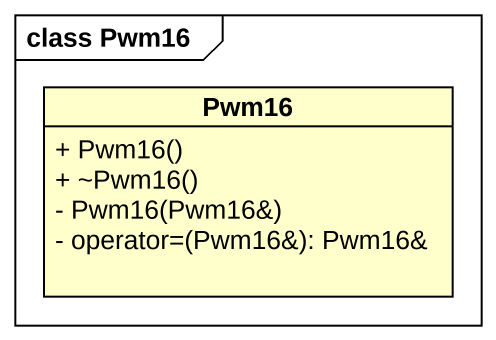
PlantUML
@startuml
mainframe class Pwm16
hide circle
hide empty members
skinparam classAttributeIconSize 0
class Pwm16 {
  + Pwm16()
  + ~Pwm16()
  - Pwm16(Pwm16&)
  - operator=(Pwm16&): Pwm16&
}
@enduml
